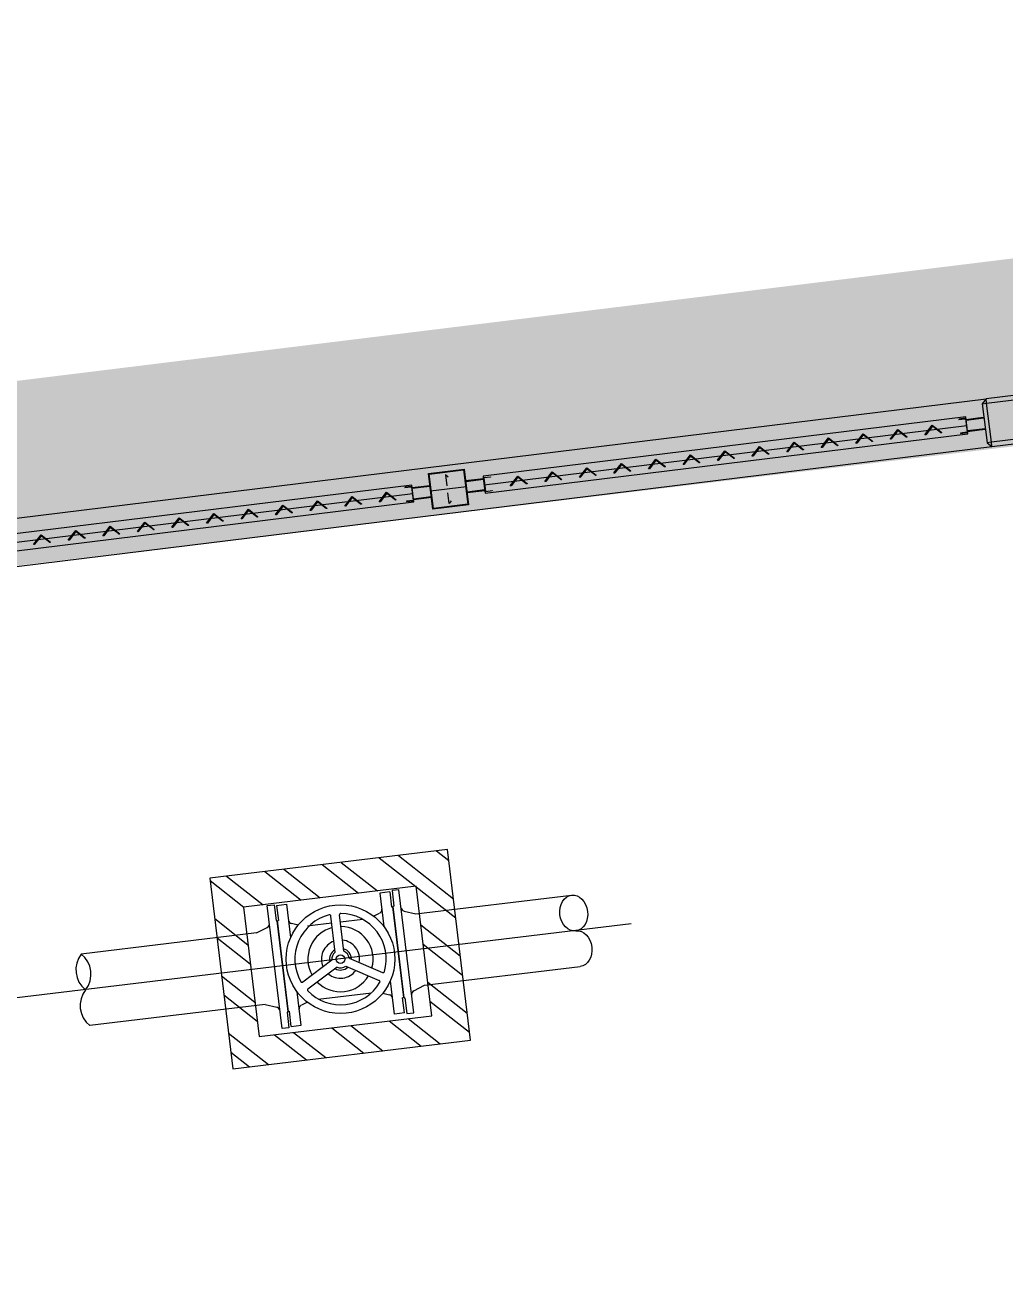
# Model space of a CAD drawing. Extents: x -15449 to 568150, y -1239737 to 53667.
# Drawn here: x 15415.221 to 15416.619, y 7579.547 to 7581.318 of the extents above; entities that cross this region are included whole.
import ezdxf

# ---------------------------------------------------------------- set-up
doc = ezdxf.new("R2010")
doc.units = 0
doc.header["$LTSCALE"] = 8
doc.linetypes.add('X-F10A-LAY-S0-00-ASITE-002$0$HIDDEN', pattern=[0.375, 0.25, -0.125])
doc.layers.get('0').update_dxf_attribs({"color": 1, "linetype": 'CONTINUOUS'})
doc.layers.add('boundary line', color=1, linetype='CONTINUOUS')
doc.layers.add('KEY PLANE', color=8, linetype='CONTINUOUS')
doc.layers.add('Title Blocks', color=255, linetype='CONTINUOUS', lineweight=9)

# ---------------------------------------------------------------- blocks, each defined once
blk = doc.blocks.new('key plane')
at = {"layer": 'KEY PLANE'}
h = blk.add_hatch(dxfattribs=at)
h.set_pattern_fill('ANSI32', color=256, scale=452.898551, angle=276.863, style=0)
h.set_pattern_definition([(321.8630018, (-55082998.18, 10591519.57), (104.88177686, 133.58295057), []), (321.8630018, (-55082988.62, 10591440.09), (104.88177686, 133.58295057), [])])
h.paths.add_polyline_path([(241583.1, -138867.3), (240863.7, -138953.9), (240798.7, -138414.4), (241518.2, -138327.8)], flags=16)
h.paths.add_polyline_path([(241744.3, -138969), (241648.7, -138174.7), (240658.8, -138293.8), (240754.4, -139088.1)])
at = {"linetype": 'X-F10A-LAY-S0-00-ASITE-002$0$HIDDEN', "ltscale": 5, "const_width": 500, "elevation": -113026.9}
blk.add_lwpolyline([(123788.2, -35737.6), (215823.3, -24422.9), (263268, -133596.2), (157601.7, -146587.2), (153087.6, -109885.8), (136684.2, -100431.9), (134424, -98736.9), (132656.9, -96683.4), (131398.4, -94229.9), (130750.5, -91530.8), (129558.6, -83102.8)], close=True, dxfattribs=at)
at = {"layer": 'boundary line', "const_width": 500, "elevation": -113026.9}
blk.add_lwpolyline([(123788.2, -35737.6), (215823.3, -24422.9), (263375.9, -133924.9), (157601.7, -146587.2), (153063.2, -109864.4), (138816.7, -101768.5), (134424, -98736.9), (132656.9, -96683.4), (131398.4, -94229.9), (130750.5, -91530.8), (129961.7, -85952.9)], close=True, dxfattribs=at)
at = {"layer": 'KEY PLANE'}
for p, q in [((234625.5, -137436.8, -113046.1), (243891.8, -136297.6, -113046.1)), ((243808.6, -136383.4, -109517.8), (243858.2, -136377.3, -111857.2)), ((243809, -136386.4, -109517.8), (243883.4, -136377.2, -113026.9)), ((243858.2, -136377.3, -111857.2), (243883.1, -136374.2, -113026.9)), ((241801.8, -136655.3, -109517.8), (243811.7, -136408.2, -114781.4)), ((243814.3, -136430, -109517.8), (243888.8, -136420.9, -113026.9)), ((243814.7, -136433, -109517.8), (243864.3, -136426.9, -111857.2)), ((243864.3, -136426.9, -111857.2), (243889.2, -136423.9, -113026.9)), ((234649.9, -137635.3, -113026.9), (243916.2, -136496.1, -113026.9)), ((241798.7, -136630.5, -109517.8), (241724.3, -136639.6, -113026.9)), ((241799.1, -136633.5, -109517.8), (241724.7, -136642.6, -113026.9)), ((239419.7, -136948.1, -109517.8), (241504, -136691.9, -114781.4)), ((239419.7, -136948.1, -113026.9), (241504, -136691.9, -113026.9)), ((241501, -136667.1, -109517.8), (241575.4, -136657.9, -113026.8)), ((241501, -136667.1, -113026.9), (241575.4, -136657.9, -113026.9)), ((241501.4, -136670.1, -109517.8), (241575.8, -136660.9, -113026.9)), ((241501.4, -136670.1, -113026.9), (241575.8, -136660.9, -113026.9)), ((241727.4, -136664.4, -113026.9), (241578.5, -136682.7, -113026.9)), ((241804.5, -136677.1, -109517.8), (241730, -136686.3, -113026.9)), ((241804.8, -136680.1, -109517.8), (241730.4, -136689.3, -113026.9)), ((241506.7, -136713.7, -109517.8), (241581.2, -136704.6, -113026.9)), ((241506.7, -136713.7, -113026.9), (241581.2, -136704.6, -113026.9)), ((241507.1, -136716.7, -109517.8), (241581.5, -136707.6, -113026.8)), ((241507.1, -136716.7, -113026.9), (241581.5, -136707.6, -113026.9))]:
    blk.add_line(p, q, dxfattribs=at)
at = {"layer": 'KEY PLANE', "ltscale": 2}
for p, q in [((241408.3, -138351.2, -113026.9), (241366.9, -138356.2, -113026.9)), ((241366.9, -138356.2, -113026.9), (241383.6, -138494.8, -113026.9)), ((241408.3, -138351.2, -113026.9), (241415.9, -138414.1, -113026.9)), ((241446.4, -138342, -113026.9), (241417.7, -138345.5, -113026.9)), ((241417.7, -138345.5, -113026.9), (241425.6, -138411.1, -113026.9)), ((241508.1, -138854.6, -113026.9), (241446.4, -138342, -113026.9)), ((240897.8, -138407.9, -113026.9), (240926.6, -138404.5, -113026.9)), ((240959.5, -138920.6, -113026.9), (240897.8, -138407.9, -113026.9)), ((240926.6, -138404.5, -113026.9), (240934.5, -138470.1, -113026.9)), ((240937.1, -138407.9, -113026.9), (240978.4, -138402.9, -113026.9)), ((240937.1, -138407.9, -113026.9), (240944.6, -138470.9, -113026.9)), ((240978.4, -138402.9, -113026.9), (240995.1, -138541.5, -113026.9)), ((241517.2, -138442.5, -113026.9), (242165.4, -138364.4, -113026.9)), ((241181.3, -138602.4, -113026.9), (241163.1, -138451.6, -113026.9)), ((241217.2, -138598, -113026.9), (241199.1, -138447.2, -113026.9)), ((241341.1, -138451.9, -113026.9), (241366.1, -138439.2, -113026.9)), ((241421.3, -138413.5, -113026.9), (241415.9, -138414.1, -113026.9)), ((241425.6, -138411.1, -113026.9), (241421.1, -138411.7, -113026.9)), ((241421.1, -138411.7, -113026.9), (241467, -138793, -113026.9)), ((241466.7, -138791.2, -113026.9), (241421.3, -138413.5, -113026.9)), ((241467.9, -138431, -113026.9), (241517.2, -138442.5, -113026.9)), ((234881, -139390.7, -113026.9), (242414.1, -138482.7, -113026.9)), ((240853, -138522.3, -113026.9), (240898, -138499.4, -113026.9)), ((240934.5, -138470.1, -113026.9), (240939, -138469.6, -113026.9)), ((240939, -138469.6, -113026.9), (240984.9, -138850.9, -113026.9)), ((240939.2, -138471.5, -113026.9), (240944.6, -138470.9, -113026.9)), ((240984.7, -138849.2, -113026.9), (240939.2, -138471.5, -113026.9)), ((241026.3, -138489.8, -113026.9), (240998.9, -138483.4, -113026.9)), ((241064.9, -138492.9, -113026.9), (241097.3, -138489, -113026.9)), ((241073.7, -138491.8, -113026.9), (241166.6, -138480.6, -113026.9)), ((241202.6, -138476.3, -113026.9), (241295.5, -138465.1, -113026.9)), ((240853, -138522.3, -113026.9), (240123.2, -138610.1, -113026.9)), ((241167, -138635.7, -113026.9), (241045.5, -138726.8, -113026.9)), ((241188.8, -138664.7, -113026.9), (241067.2, -138755.8, -113026.9)), ((241224.7, -138660.3, -113026.9), (241364.4, -138720, -113026.9)), ((241239, -138627, -113026.9), (241378.6, -138686.7, -113026.9)), ((241553, -138740.3, -113026.9), (242201.3, -138662.3, -113026.9)), ((241039, -138906.5, -113026.9), (241022.4, -138767.9, -113026.9)), ((241110.5, -138797.6, -113026.9), (241332.3, -138770.9, -113026.9)), ((241427.6, -138859.8, -113026.9), (241410.9, -138721.2, -113026.9)), ((241507.9, -138763.1, -113026.9), (241553, -138740.3, -113026.9)), ((240888.8, -138820.1, -113026.9), (240159.1, -138908, -113026.9)), ((240888.8, -138820.1, -113026.9), (240938, -138831.6, -113026.9)), ((241064.9, -138810.8, -113026.9), (241039.9, -138823.5, -113026.9)), ((241379.7, -138772.9, -113026.9), (241407.1, -138779.3, -113026.9)), ((241466.7, -138791.2, -113026.9), (241461.3, -138791.8, -113026.9)), ((241468.9, -138854.8, -113026.9), (241461.3, -138791.8, -113026.9)), ((241467, -138793, -113026.9), (241471.5, -138792.5, -113026.9)), ((241471.5, -138792.5, -113026.9), (241479.4, -138858.1, -113026.9)), ((240984.9, -138850.9, -113026.9), (240980.4, -138851.4, -113026.9)), ((240980.4, -138851.4, -113026.9), (240988.3, -138917.1, -113026.9)), ((240984.7, -138849.2, -113026.9), (240990.1, -138848.6, -113026.9)), ((240997.7, -138911.5, -113026.9), (240990.1, -138848.6, -113026.9)), ((241468.9, -138854.8, -113026.9), (241427.6, -138859.8, -113026.9)), ((241479.4, -138858.1, -113026.9), (241508.1, -138854.6, -113026.9)), ((240988.3, -138917.1, -113026.9), (240959.5, -138920.6, -113026.9)), ((240997.7, -138911.5, -113026.9), (241039, -138906.5, -113026.9))]:
    blk.add_line(p, q, dxfattribs=at)
at = {"layer": 'KEY PLANE'}
for points, elevation in [([(244193.9, -136443.8), (244173.9, -136281.1), (244153.8, -136265.4), (243891.8, -136297.6), (243876.1, -136317.7), (243896.1, -136480.4), (243916.2, -136496.1), (244178.2, -136463.9)], -113026.9), ([(243894, -136315.5), (244156, -136283.3), (244176, -136446), (243914, -136478.2)], -113026.9), ([(243807.3, -136373.1), (241797.5, -136620.2), (241806.1, -136690.4), (243816, -136443.3)], -114781.4), ([(241587.6, -136757.2), (241569.3, -136608.3), (241718.2, -136590), (241736.5, -136738.9)], -113026.9), ([(241499.7, -136656.8), (239415.4, -136913.1), (239424, -136983.2), (241508.4, -136727)], -114781.4), ([(241499.7, -136656.8), (239415.4, -136913.1), (239424, -136983.2), (241508.4, -136727)], -113026.9), ([(241744.3, -138969), (241648.7, -138174.7), (240658.8, -138293.8), (240754.4, -139088.1)], -113026.9), ([(241518.2, -138327.8), (240798.7, -138414.4), (240863.7, -138953.9), (241583.1, -138867.3)], -113026.9)]:
    blk.add_lwpolyline(points, close=True, dxfattribs=dict(at, elevation=elevation))
at = {"layer": 'KEY PLANE', "elevation": -113026.9}
for points in [[(243876.1, -136317.7), (243894, -136315.5), (243891.8, -136297.6)], [(243916.2, -136496.1), (243914, -136478.2), (243896.1, -136480.4)], [(241651.8, -136623.4), (241640.6, -136614.7), (241646.1, -136659.3)], [(241664, -136722.6), (241655.3, -136733.8), (241649.8, -136689.1)]]:
    blk.add_lwpolyline(points, dxfattribs=at)
at = {"layer": 'KEY PLANE', "ltscale": 0.1}
for points, elevation in [([(243812.7, -136438.3, 0.414214), (243815, -136435.4), (243808.3, -136381, 0.414214), (243805.4, -136378.7), (243778.2, -136382.1), (243778.4, -136383.7), (243805.6, -136380.3, -0.414214), (243806.7, -136381.2), (243813.4, -136435.6, -0.414214), (243812.5, -136436.7), (243785.4, -136440.1), (243785.5, -136441.6)], -114781.4), ([(243376.4, -136452.6), (243353.2, -136482.2, -0.414214), (243349.9, -136482.6), (243349.4, -136482.3), (243380.2, -136442.9), (243419.6, -136473.6), (243419.2, -136474.1, -0.414214), (243415.8, -136474.5), (243386.2, -136451.4, 0.414214)], -113026.9), ([(243520.3, -136434.9), (243497.2, -136464.5, -0.414214), (243493.8, -136465), (243493.3, -136464.6), (243524.1, -136425.2), (243563.5, -136456), (243563.1, -136456.4, -0.414214), (243559.8, -136456.8), (243530.1, -136433.7, 0.414214)], -113026.9), ([(243664.2, -136417.2), (243641.1, -136446.8, -0.414214), (243637.7, -136447.3), (243637.2, -136446.9), (243668, -136407.5), (243707.4, -136438.3), (243707, -136438.7, -0.414214), (243703.7, -136439.2), (243674, -136416, 0.414214)], -113026.9), ([(242944.6, -136505.7), (242921.5, -136535.3, -0.414214), (242918.1, -136535.7), (242917.6, -136535.4), (242948.4, -136496), (242987.8, -136526.7), (242987.5, -136527.2, -0.414214), (242984.1, -136527.6), (242954.5, -136504.5, 0.414214)], -113026.9), ([(243088.5, -136488), (243065.4, -136517.6, -0.414214), (243062, -136518), (243061.6, -136517.7), (243092.3, -136478.3), (243131.7, -136509), (243131.4, -136509.5, -0.414214), (243128, -136509.9), (243098.4, -136486.8, 0.414214)], -113026.9), ([(243232.5, -136470.3), (243209.3, -136499.9, -0.414214), (243205.9, -136500.3), (243205.5, -136500), (243236.3, -136460.6), (243275.7, -136491.3), (243275.3, -136491.8, -0.414214), (243271.9, -136492.2), (243242.3, -136469.1, 0.414214)], -113026.9), ([(242656.8, -136541.1), (242633.7, -136570.7, -0.414214), (242630.3, -136571.1), (242629.8, -136570.7), (242660.6, -136531.3), (242700, -136562.1), (242699.6, -136562.6, -0.414214), (242696.3, -136563), (242666.6, -136539.9, 0.414214)], -113026.9), ([(242800.7, -136523.4), (242777.6, -136553, -0.414214), (242774.2, -136553.4), (242773.7, -136553), (242804.5, -136513.6), (242843.9, -136544.4), (242843.5, -136544.9, -0.414214), (242840.2, -136545.3), (242810.5, -136522.2, 0.414214)], -113026.9), ([(242225, -136594.1), (242201.9, -136623.8, -0.414214), (242198.5, -136624.2), (242198.1, -136623.8), (242228.8, -136584.4), (242268.2, -136615.2), (242267.9, -136615.7, -0.414214), (242264.5, -136616.1), (242234.9, -136592.9, 0.414214)], -113026.9), ([(242369, -136576.5), (242345.8, -136606.1, -0.414214), (242342.4, -136606.5), (242342, -136606.1), (242372.8, -136566.7), (242412.2, -136597.5), (242411.8, -136598, -0.414214), (242408.4, -136598.4), (242378.8, -136575.2, 0.414214)], -113026.9), ([(242512.9, -136558.8), (242489.7, -136588.4, -0.414214), (242486.4, -136588.8), (242485.9, -136588.4), (242516.7, -136549), (242556.1, -136579.8), (242555.7, -136580.3, -0.414214), (242552.3, -136580.7), (242522.7, -136557.5, 0.414214)], -113026.9), ([(241808, -136684.8, -0.414214), (241805.1, -136682.5), (241798.5, -136628.1, -0.414214), (241800.7, -136625.2), (241827.9, -136621.9), (241828.1, -136623.4), (241800.9, -136626.8, 0.414214), (241800, -136627.9), (241806.7, -136682.3, 0.414214), (241807.8, -136683.2), (241835, -136679.8), (241835.2, -136681.4)], -114781.4), ([(241937.2, -136629.5), (241914.1, -136659.2, -0.414214), (241910.7, -136659.6), (241910.2, -136659.2), (241941, -136619.8), (241980.4, -136650.6), (241980, -136651.1, -0.414214), (241976.7, -136651.5), (241947, -136628.3, 0.414214)], -113026.9), ([(242081.1, -136611.8), (242058, -136641.5, -0.414214), (242054.6, -136641.9), (242054.1, -136641.5), (242084.9, -136602.1), (242124.3, -136632.9), (242124, -136633.4, -0.414214), (242120.6, -136633.8), (242091, -136610.6, 0.414214)], -113026.9), ([(241391.3, -136696.6), (241368.2, -136726.3, -0.414214), (241364.8, -136726.7), (241364.3, -136726.3), (241395.1, -136686.9), (241434.5, -136717.7), (241434.1, -136718.2, -0.414214), (241430.8, -136718.6), (241401.1, -136695.4, 0.414214)], -114781.4), ([(241505.1, -136722, 0.414214), (241507.4, -136719.1), (241500.7, -136664.7, 0.414214), (241497.8, -136662.4), (241470.6, -136665.8), (241470.8, -136667.4), (241498, -136664, -0.414214), (241499.1, -136664.9), (241505.8, -136719.3, -0.414214), (241504.9, -136720.4), (241477.7, -136723.7), (241477.9, -136725.3)], -114781.4), ([(241505.1, -136722, 0.414214), (241507.4, -136719.1), (241500.7, -136664.7, 0.414214), (241497.8, -136662.4), (241470.6, -136665.8), (241470.8, -136667.4), (241498, -136664, -0.414214), (241499.1, -136664.9), (241505.8, -136719.3, -0.414214), (241504.9, -136720.4), (241477.7, -136723.7), (241477.9, -136725.3)], -113026.9), ([(240959.6, -136749.7), (240936.4, -136779.4, -0.414214), (240933.1, -136779.8), (240932.6, -136779.4), (240963.4, -136740), (241002.8, -136770.8), (241002.4, -136771.2, -0.414214), (240999, -136771.7), (240969.4, -136748.5, 0.414214)], -114781.4), ([(240959.6, -136749.7), (240936.4, -136779.4, -0.414214), (240933.1, -136779.8), (240932.6, -136779.4), (240963.4, -136740), (241002.8, -136770.8), (241002.4, -136771.2, -0.414214), (240999, -136771.7), (240969.4, -136748.5, 0.414214)], -113026.9), ([(241103.5, -136732), (241080.3, -136761.7, -0.414214), (241077, -136762.1), (241076.5, -136761.7), (241107.3, -136722.3), (241146.7, -136753.1), (241146.3, -136753.5, -0.414214), (241142.9, -136754), (241113.3, -136730.8, 0.414214)], -114781.4), ([(241103.5, -136732), (241080.3, -136761.7, -0.414214), (241077, -136762.1), (241076.5, -136761.7), (241107.3, -136722.3), (241146.7, -136753.1), (241146.3, -136753.5, -0.414214), (241142.9, -136754), (241113.3, -136730.8, 0.414214)], -113026.9), ([(241247.4, -136714.3), (241224.3, -136744, -0.414214), (241220.9, -136744.4), (241220.4, -136744), (241251.2, -136704.6), (241290.6, -136735.4), (241290.2, -136735.9, -0.414214), (241286.9, -136736.3), (241257.2, -136713.1, 0.414214)], -114781.4), ([(241247.4, -136714.3), (241224.3, -136744, -0.414214), (241220.9, -136744.4), (241220.4, -136744), (241251.2, -136704.6), (241290.6, -136735.4), (241290.2, -136735.9, -0.414214), (241286.9, -136736.3), (241257.2, -136713.1, 0.414214)], -113026.9), ([(240527.8, -136802.8), (240504.7, -136832.4, -0.414214), (240501.3, -136832.8), (240500.8, -136832.5), (240531.6, -136793.1), (240571, -136823.8), (240570.7, -136824.3, -0.414214), (240567.3, -136824.7), (240537.6, -136801.6, 0.414214)], -114781.4), ([(240527.8, -136802.8), (240504.7, -136832.4, -0.414214), (240501.3, -136832.8), (240500.8, -136832.5), (240531.6, -136793.1), (240571, -136823.8), (240570.7, -136824.3, -0.414214), (240567.3, -136824.7), (240537.6, -136801.6, 0.414214)], -113026.9), ([(240671.7, -136785.1), (240648.6, -136814.7, -0.414214), (240645.2, -136815.2), (240644.8, -136814.8), (240675.5, -136775.4), (240714.9, -136806.2), (240714.6, -136806.6, -0.414214), (240711.2, -136807), (240681.6, -136783.9, 0.414214)], -114781.4), ([(240671.7, -136785.1), (240648.6, -136814.7, -0.414214), (240645.2, -136815.2), (240644.8, -136814.8), (240675.5, -136775.4), (240714.9, -136806.2), (240714.6, -136806.6, -0.414214), (240711.2, -136807), (240681.6, -136783.9, 0.414214)], -113026.9), ([(240815.7, -136767.4), (240792.5, -136797, -0.414214), (240789.1, -136797.5), (240788.7, -136797.1), (240819.4, -136757.7), (240858.9, -136788.5), (240858.5, -136788.9, -0.414214), (240855.1, -136789.3), (240825.5, -136766.2, 0.414214)], -114781.4), ([(240815.7, -136767.4), (240792.5, -136797, -0.414214), (240789.1, -136797.5), (240788.7, -136797.1), (240819.4, -136757.7), (240858.9, -136788.5), (240858.5, -136788.9, -0.414214), (240855.1, -136789.3), (240825.5, -136766.2, 0.414214)], -113026.9), ([(240096.1, -136855.9), (240072.9, -136885.5, -0.414214), (240069.6, -136885.9), (240069.1, -136885.6), (240099.9, -136846.2), (240139.3, -136876.9), (240138.9, -136877.4, -0.414214), (240135.5, -136877.8), (240105.9, -136854.7, 0.414214)], -114781.4), ([(240096.1, -136855.9), (240072.9, -136885.5, -0.414214), (240069.6, -136885.9), (240069.1, -136885.6), (240099.9, -136846.2), (240139.3, -136876.9), (240138.9, -136877.4, -0.414214), (240135.5, -136877.8), (240105.9, -136854.7, 0.414214)], -113026.9), ([(240240, -136838.2), (240216.8, -136867.8, -0.414214), (240213.5, -136868.2), (240213, -136867.9), (240243.8, -136828.5), (240283.2, -136859.2), (240282.8, -136859.7, -0.414214), (240279.4, -136860.1), (240249.8, -136837, 0.414214)], -114781.4), ([(240240, -136838.2), (240216.8, -136867.8, -0.414214), (240213.5, -136868.2), (240213, -136867.9), (240243.8, -136828.5), (240283.2, -136859.2), (240282.8, -136859.7, -0.414214), (240279.4, -136860.1), (240249.8, -136837, 0.414214)], -113026.9), ([(240383.9, -136820.5), (240360.8, -136850.1, -0.414214), (240357.4, -136850.5), (240356.9, -136850.2), (240387.7, -136810.8), (240427.1, -136841.5), (240426.7, -136842, -0.414214), (240423.4, -136842.4), (240393.7, -136819.3, 0.414214)], -114781.4), ([(240383.9, -136820.5), (240360.8, -136850.1, -0.414214), (240357.4, -136850.5), (240356.9, -136850.2), (240387.7, -136810.8), (240427.1, -136841.5), (240426.7, -136842, -0.414214), (240423.4, -136842.4), (240393.7, -136819.3, 0.414214)], -113026.9), ([(239952.2, -136873.6), (239929, -136903.2, -0.414214), (239925.6, -136903.6), (239925.2, -136903.2), (239955.9, -136863.8), (239995.4, -136894.6), (239995, -136895.1, -0.414214), (239991.6, -136895.5), (239962, -136872.4, 0.414214)], -114781.4), ([(239952.2, -136873.6), (239929, -136903.2, -0.414214), (239925.6, -136903.6), (239925.2, -136903.2), (239955.9, -136863.8), (239995.4, -136894.6), (239995, -136895.1, -0.414214), (239991.6, -136895.5), (239962, -136872.4, 0.414214)], -113026.9)]:
    blk.add_lwpolyline(points, format="xyb", close=True, dxfattribs=dict(at, elevation=elevation))
at = {"layer": 'KEY PLANE', "ltscale": 0.2, "elevation": -113026.9}
blk.add_lwpolyline([(241590.2, -136753.8), (241572.7, -136610.9), (241715.6, -136593.4), (241733.2, -136736.3)], close=True, dxfattribs=at)
at = {"layer": 'KEY PLANE', "ltscale": 2}
for radius in [226.4, 18.1]:
    blk.add_circle((241203, -138631.3, -113026.9), radius, dxfattribs=at)
for centre, radius, start, end in [((241203, -138631.3, -113026.9), 190.2, 104.1853, 209.5407), ((241157.7, -138452.2, -113026.9), 5.43, 6.863, 104.1853), ((241204.5, -138446.6, -113026.9), 5.43, 89.5407, 186.863), ((241203, -138631.3, -113026.9), 190.2, 344.1853, 89.5407), ((241358.8, -138424.7, -113026.9), 16.3, 296.863, 6.863), ((241471.6, -138415.1, -113026.9), 16.3, 186.863, 256.863), ((240890.7, -138484.9, -113026.9), 16.3, 296.863, 6.863), ((241002.6, -138467.5, -113026.9), 16.3, 186.863, 256.863), ((241203, -138631.3, -113026.9), 135.9, 104.5253, 209.2007), ((241203, -138631.3, -113026.9), 135.9, 344.5253, 89.2007), ((241203, -138631.3, -113026.9), 79.6, 110.0247, 203.7013), ((241203, -138631.3, -113026.9), 79.6, 350.0247, 83.7013), ((240206.6, -138675.6, -113026.9), 106.1, 141.8606, 231.8606), ((240057.7, -138693.5, -113026.9), 106.1, 321.8654, 51.8654), ((241203, -138631.3, -113026.9), 45.3, 120.4412, 193.2848), ((241203, -138631.3, -113026.9), 36.2, 126.863, 186.863), ((241203, -138631.3, -113026.9), 45.3, 0.4412, 73.2848), ((241203, -138631.3, -113026.9), 36.2, 6.863, 66.863), ((241203, -138631.3, -113026.9), 45.3, 240.4412, 313.2848), ((241203, -138631.3, -113026.9), 36.2, 246.863, 306.863), ((241203, -138631.3, -113026.9), 135.9, 224.5253, 329.2007), ((241203, -138631.3, -113026.9), 79.6, 230.0247, 323.7013), ((241362.3, -138725, -113026.9), 5.43, 329.5407, 66.863), ((241380.8, -138681.7, -113026.9), 5.43, 246.863, 344.1853), ((240224.5, -138824.5, -113026.9), 106.1, 141.8701, 231.8701), ((241042.2, -138722.5, -113026.9), 5.43, 209.5407, 306.863), ((241070.5, -138760.1, -113026.9), 5.43, 126.863, 224.1853), ((241203, -138631.3, -113026.9), 190.2, 224.1853, 329.5407), ((241515.3, -138777.7, -113026.9), 16.3, 116.863, 186.863), ((241047.2, -138838, -113026.9), 16.3, 116.863, 186.863), ((241403.4, -138795.2, -113026.9), 16.3, 6.863, 76.863), ((240934.3, -138847.5, -113026.9), 16.3, 6.863, 76.863)]:
    blk.add_arc(centre, radius, start, end, dxfattribs=at)
blk.add_ellipse((242174.4, -138439.1, -113026.9), major_axis=(-9, 74.5), ratio=0.772571, dxfattribs=at)
at = {"layer": 'KEY PLANE', "ltscale": 2, "extrusion": (1.06953e-16, -3.75756e-16, -1)}
blk.add_ellipse((242192.3, -138587.8, -113026.9), major_axis=(9, -74.5), ratio=0.772571, start_param=3.141593, end_param=6.283185, dxfattribs=at)

msp = doc.modelspace()

# ---------------------------------------------------------------- block references
at = {"layer": 'Title Blocks', "xscale": 0.0003423013878597064, "yscale": 0.0003423013878597064, "zscale": 0.0003423013878597064}
msp.add_blockref('key plane', (15333.1067, 7627.4397), dxfattribs=at)

doc.saveas('drawing.dxf')
